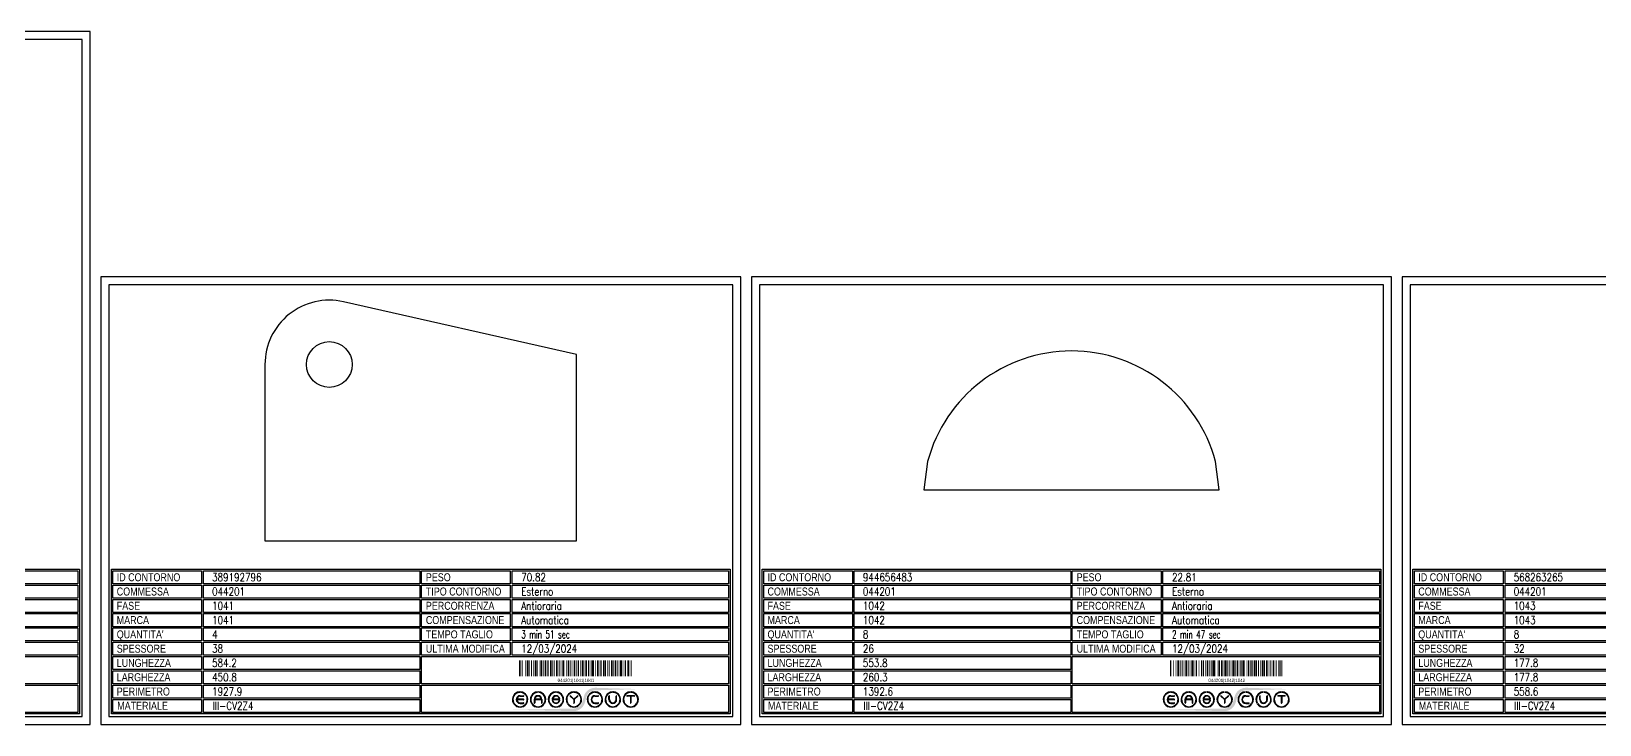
# Model space of a CAD drawing. Header units: millimetres. Extents: x 28039 to 145264, y 9873 to 40131.
# Drawn here: x 36449 to 39389, y 17393 to 18692 of the extents above; entities that cross this region are included whole.
import ezdxf
from ezdxf.enums import TextEntityAlignment as Align

# ---------------------------------------------------------------- set-up
doc = ezdxf.new("R2010")
doc.units = ezdxf.units.MM
doc.styles.add('EasyCutStyle', font='romans.shx', dxfattribs={"width": 0.8})
doc.styles.add('EasyCutStyle1', font='arial.ttf', dxfattribs={"width": 0.8})

# ---------------------------------------------------------------- blocks, each defined once
blk = doc.blocks.new('*U174')
at = {"color": 5}
blk.add_lwpolyline([(0, 0), (1200, 0), (1200, 1299), (0, 1299)], close=True, dxfattribs=at)
at = {"color": 7}
blk.add_lwpolyline([(15, 15), (1185, 15), (1185, 1284), (15, 1284)], close=True, dxfattribs=at)
at = {"color": 253}
blk.add_lwpolyline([(20, 291), (1180, 291), (1180, 20), (20, 20)], close=True, dxfattribs=at)
at = {"color": 2}
for points in [[(23, 288.1), (189.3, 288.1), (189.3, 263.7), (23, 263.7)], [(23, 288.1), (189.3, 288.1), (189.3, 263.7), (23, 263.7)], [(601.5, 288.1), (767.9, 288.1), (767.9, 263.7), (601.5, 263.7)], [(23, 261.4), (189.3, 261.4), (189.3, 237), (23, 237)], [(601.5, 261.4), (767.9, 261.4), (767.9, 237), (601.5, 237)], [(23, 234.6), (189.3, 234.6), (189.3, 210.2), (23, 210.2)], [(23, 207.9), (189.3, 207.9), (189.3, 183.4), (23, 183.4)], [(601.5, 234.6), (767.9, 234.6), (767.9, 210.2), (601.5, 210.2)], [(601.5, 207.9), (767.9, 207.9), (767.9, 183.4), (601.5, 183.4)], [(23, 181.1), (189.3, 181.1), (189.3, 156.7), (23, 156.7)], [(601.5, 181.1), (767.9, 181.1), (767.9, 156.7), (601.5, 156.7)], [(23, 154.3), (189.3, 154.3), (189.3, 129.9), (23, 129.9)], [(601.5, 154.3), (767.9, 154.3), (767.9, 129.9), (601.5, 129.9)], [(23, 127.6), (189.3, 127.6), (189.3, 103.1), (23, 103.1)], [(23, 100.8), (189.3, 100.8), (189.3, 76.4), (23, 76.4)], [(23, 74), (189.3, 74), (189.3, 49.6), (23, 49.6)], [(23, 47.3), (189.3, 47.3), (189.3, 22.9), (23, 22.9)]]:
    blk.add_lwpolyline(points, close=True, dxfattribs=at)
at = {"color": 1}
for points in [[(192.7, 288.1), (598.5, 288.1), (598.5, 263.7), (192.7, 263.7)], [(771.3, 288.1), (1177.2, 288.1), (1177.2, 263.7), (771.3, 263.7)], [(192.7, 261.4), (598.5, 261.4), (598.5, 237), (192.7, 237)], [(771.3, 261.4), (1177.2, 261.4), (1177.2, 237), (771.3, 237)], [(192.7, 234.6), (598.5, 234.6), (598.5, 210.2), (192.7, 210.2)], [(192.7, 207.9), (598.5, 207.9), (598.5, 183.4), (192.7, 183.4)], [(771.3, 234.6), (1177.2, 234.6), (1177.2, 210.2), (771.3, 210.2)], [(771.3, 207.9), (1177.2, 207.9), (1177.2, 183.4), (771.3, 183.4)], [(192.7, 181.1), (598.5, 181.1), (598.5, 156.7), (192.7, 156.7)], [(771.3, 181.1), (1177.2, 181.1), (1177.2, 156.7), (771.3, 156.7)], [(192.7, 154.3), (598.5, 154.3), (598.5, 129.9), (192.7, 129.9)], [(771.3, 154.3), (1177.2, 154.3), (1177.2, 129.9), (771.3, 129.9)], [(192.7, 127.6), (598.5, 127.6), (598.5, 103.1), (192.7, 103.1)], [(601.5, 127.6), (1177.2, 127.6), (1177.2, 76.4), (601.5, 76.4)], [(192.7, 100.8), (598.5, 100.8), (598.5, 76.4), (192.7, 76.4)], [(192.7, 74), (598.5, 74), (598.5, 49.6), (192.7, 49.6)], [(601.5, 74), (1177.2, 74), (1177.2, 22.9), (601.5, 22.9)], [(192.7, 47.3), (598.5, 47.3), (598.5, 22.9), (192.7, 22.9)]]:
    blk.add_lwpolyline(points, close=True, dxfattribs=at)
at = {"color": 161, "style": 'EasyCutStyle1', "width": 0.8}
for s, p in [('ID CONTORNO', (30.1, 268.6)), ('PESO', (609.6, 268.6)), ('COMMESSA', (30.1, 241.9)), ('TIPO CONTORNO', (609.6, 241.9)), ('FASE', (30.1, 215.1)), ('PERCORRENZA', (609.6, 215.1)), ("QUANTITA'", (30.1, 161.6)), ('MARCA', (30.1, 188.4)), ('TEMPO TAGLIO', (609.6, 161.6)), ('COMPENSAZIONE', (609.6, 188.4)), ('SPESSORE', (30.1, 134.8)), ('ULTIMA MODIFICA', (609.6, 134.8)), ('LUNGHEZZA', (30.1, 108.1)), ('LARGHEZZA', (30.1, 81.3)), ('PERIMETRO', (30.1, 54.5)), ('MATERIALE', (31, 27.8))]:
    blk.add_text(s, height=15, dxfattribs=at).set_placement(p)
at = {"style": 'EasyCutStyle'}
for tag, p, width in [('IDSHAPE', (208.9, 268.6), 0.8), ('WEIGTHSHAPE', (788.4, 268.6), 0.8), ('ORDERSHAPE', (208.9, 241.9), 0.8), ('TYPESHAPE', (788.4, 241.9), 0.8), ('PHASESHAPE', (208.9, 215.1), 0.8), ('JOUSHAPE', (788.4, 215.1), 0.8), ('QTASHAPE', (208.9, 161.6), 0.8), ('MKSHAPE', (208.9, 188.4), 0.8), ('TIMECUTSHAPE', (788.4, 161.6), 0.65), ('COMPSHAPE', (788.4, 188.4), 0.8), ('TKSHAPE', (208.9, 134.8), 0.8), ('LASTMODIFYSHAPE', (788.4, 134.8), 0.8), ('LENGTHSHAPE', (208.9, 108.1), 0.8), ('HEIGHTSHAPE', (208.9, 81.3), 0.8), ('PERIMETERSHAPE', (208.9, 54.5), 0.8), ('MATSHAPE', (209.8, 27.8), 0.8)]:
    blk.add_attdef(tag, p, '', height=15, dxfattribs=dict(at, width=width))
blk = doc.blocks.new('*U4')
at = {"color": 5}
blk.add_lwpolyline([(0, 0), (1200, 0), (1200, 839), (0, 839)], close=True, dxfattribs=at)
at = {"color": 7}
blk.add_lwpolyline([(15, 15), (1185, 15), (1185, 824), (15, 824)], close=True, dxfattribs=at)
at = {"color": 253}
blk.add_lwpolyline([(20, 291), (1180, 291), (1180, 20), (20, 20)], close=True, dxfattribs=at)
at = {"color": 2}
for points in [[(23, 288.1), (189.3, 288.1), (189.3, 263.7), (23, 263.7)], [(23, 288.1), (189.3, 288.1), (189.3, 263.7), (23, 263.7)], [(601.5, 288.1), (767.9, 288.1), (767.9, 263.7), (601.5, 263.7)], [(23, 261.4), (189.3, 261.4), (189.3, 237), (23, 237)], [(601.5, 261.4), (767.9, 261.4), (767.9, 237), (601.5, 237)], [(23, 234.6), (189.3, 234.6), (189.3, 210.2), (23, 210.2)], [(23, 207.9), (189.3, 207.9), (189.3, 183.4), (23, 183.4)], [(601.5, 234.6), (767.9, 234.6), (767.9, 210.2), (601.5, 210.2)], [(601.5, 207.9), (767.9, 207.9), (767.9, 183.4), (601.5, 183.4)], [(23, 181.1), (189.3, 181.1), (189.3, 156.7), (23, 156.7)], [(601.5, 181.1), (767.9, 181.1), (767.9, 156.7), (601.5, 156.7)], [(23, 154.3), (189.3, 154.3), (189.3, 129.9), (23, 129.9)], [(601.5, 154.3), (767.9, 154.3), (767.9, 129.9), (601.5, 129.9)], [(23, 127.6), (189.3, 127.6), (189.3, 103.1), (23, 103.1)], [(23, 100.8), (189.3, 100.8), (189.3, 76.4), (23, 76.4)], [(23, 74), (189.3, 74), (189.3, 49.6), (23, 49.6)], [(23, 47.3), (189.3, 47.3), (189.3, 22.9), (23, 22.9)]]:
    blk.add_lwpolyline(points, close=True, dxfattribs=at)
at = {"color": 1}
for points in [[(192.7, 288.1), (598.5, 288.1), (598.5, 263.7), (192.7, 263.7)], [(771.3, 288.1), (1177.2, 288.1), (1177.2, 263.7), (771.3, 263.7)], [(192.7, 261.4), (598.5, 261.4), (598.5, 237), (192.7, 237)], [(771.3, 261.4), (1177.2, 261.4), (1177.2, 237), (771.3, 237)], [(192.7, 234.6), (598.5, 234.6), (598.5, 210.2), (192.7, 210.2)], [(192.7, 207.9), (598.5, 207.9), (598.5, 183.4), (192.7, 183.4)], [(771.3, 234.6), (1177.2, 234.6), (1177.2, 210.2), (771.3, 210.2)], [(771.3, 207.9), (1177.2, 207.9), (1177.2, 183.4), (771.3, 183.4)], [(192.7, 181.1), (598.5, 181.1), (598.5, 156.7), (192.7, 156.7)], [(771.3, 181.1), (1177.2, 181.1), (1177.2, 156.7), (771.3, 156.7)], [(192.7, 154.3), (598.5, 154.3), (598.5, 129.9), (192.7, 129.9)], [(771.3, 154.3), (1177.2, 154.3), (1177.2, 129.9), (771.3, 129.9)], [(192.7, 127.6), (598.5, 127.6), (598.5, 103.1), (192.7, 103.1)], [(601.5, 127.6), (1177.2, 127.6), (1177.2, 76.4), (601.5, 76.4)], [(192.7, 100.8), (598.5, 100.8), (598.5, 76.4), (192.7, 76.4)], [(192.7, 74), (598.5, 74), (598.5, 49.6), (192.7, 49.6)], [(601.5, 74), (1177.2, 74), (1177.2, 22.9), (601.5, 22.9)], [(192.7, 47.3), (598.5, 47.3), (598.5, 22.9), (192.7, 22.9)]]:
    blk.add_lwpolyline(points, close=True, dxfattribs=at)
at = {"color": 161, "style": 'EasyCutStyle1', "width": 0.8}
for s, p in [('ID CONTORNO', (30.1, 268.6)), ('PESO', (609.6, 268.6)), ('COMMESSA', (30.1, 241.9)), ('TIPO CONTORNO', (609.6, 241.9)), ('FASE', (30.1, 215.1)), ('PERCORRENZA', (609.6, 215.1)), ("QUANTITA'", (30.1, 161.6)), ('MARCA', (30.1, 188.4)), ('TEMPO TAGLIO', (609.6, 161.6)), ('COMPENSAZIONE', (609.6, 188.4)), ('SPESSORE', (30.1, 134.8)), ('ULTIMA MODIFICA', (609.6, 134.8)), ('LUNGHEZZA', (30.1, 108.1)), ('LARGHEZZA', (30.1, 81.3)), ('PERIMETRO', (30.1, 54.5)), ('MATERIALE', (31, 27.8))]:
    blk.add_text(s, height=15, dxfattribs=at).set_placement(p)
at = {"style": 'EasyCutStyle'}
for tag, p, width in [('IDSHAPE', (208.9, 268.6), 0.8), ('WEIGTHSHAPE', (788.4, 268.6), 0.8), ('ORDERSHAPE', (208.9, 241.9), 0.8), ('TYPESHAPE', (788.4, 241.9), 0.8), ('PHASESHAPE', (208.9, 215.1), 0.8), ('JOUSHAPE', (788.4, 215.1), 0.8), ('QTASHAPE', (208.9, 161.6), 0.8), ('MKSHAPE', (208.9, 188.4), 0.8), ('TIMECUTSHAPE', (788.4, 161.6), 0.65), ('COMPSHAPE', (788.4, 188.4), 0.8), ('TKSHAPE', (208.9, 134.8), 0.8), ('LASTMODIFYSHAPE', (788.4, 134.8), 0.8), ('LENGTHSHAPE', (208.9, 108.1), 0.8), ('HEIGHTSHAPE', (208.9, 81.3), 0.8), ('PERIMETERSHAPE', (208.9, 54.5), 0.8), ('MATSHAPE', (209.8, 27.8), 0.8)]:
    blk.add_attdef(tag, p, '', height=15, dxfattribs=dict(at, width=width))
blk = doc.blocks.new('Logo')
h = blk.add_hatch(color=256)
h.set_gradient(color1=(255, 0, 0), color2=(255, 255, 0), tint=1)
h.paths.add_polyline_path([(20.5, 4.4, -0.339454), (37.1, 17.2), (118.6, 19.6), (37.1, 22, 0.339454), (15.8, 5.7), (13.2, -4.2, -0.339454), (-3.4, -16.9), (-118.2, -19.3), (-3.4, -21.7, 0.339454), (17.8, -5.4)])
for color, points in [(140, [(-115.9, -5.7, -1), (-116.7, -6.1, -0.520567), (-104.9, 14.3, -1), (-104.9, 13.5, 0.520567)]), (256, [(-97.3, 0.4), (-110, 0.4, -0.394366), (-103.7, 6.3), (-97.3, 6.3, 1), (-97.3, 7.2), (-103.7, 7.2, 1), (-103.7, -7.2), (-97.3, -7.2, 1), (-97.3, -6.3), (-103.7, -6.3, -0.394366), (-110, -0.4), (-97.3, -0.4, 1)]), (140, [(-91.4, -5.7, 1), (-90.6, -6.1, 0.520567), (-102.4, 14.3, 0.916853), (-102.6, 13.5, 0.043377), (-102.5, 13.5, -0.520567)]), (140, [(-82.3, -5.7, -1), (-83.1, -6.1, -0.520567), (-71.3, 14.3, -1), (-71.3, 13.5, 0.520567)]), (140, [(-57.8, -5.7, 1), (-57, -6.1, 0.520567), (-68.8, 14.3, 1), (-68.9, 13.5, -0.520567)]), (140, [(-48.7, -5.7, -1), (-49.5, -6.1, -0.520567), (-37.7, 14.3, -1), (-37.7, 13.5, 0.520567)]), (256, [(-31.2, -0.4, -0.486114), (-30.3, -1.5, -0.776377), (-42.6, -1.6, 1), (-43.4, -1.9, 0.776377), (-29.5, -1.7, 0.486114), (-31.2, 0.4), (-41.8, 0.4, -0.486114), (-42.6, 1.5, -0.776377), (-30.4, 1.6, 1), (-29.5, 1.9, 0.776377), (-43.5, 1.7, 0.486114), (-41.8, -0.4)]), (140, [(-24.2, -5.7, 1), (-23.4, -6.1, 0.520567), (-35.2, 14.3, 1), (-35.3, 13.5, -0.520567)]), (140, [(-15.1, -5.7, -1), (-15.9, -6.1, -0.520567), (-4.1, 14.3, -1), (-4.1, 13.5, 0.520567)]), (256, [(-9.3, 7.1, 1), (-10, 6.5), (-3.3, -0.2), (-3.3, -6.3, 1), (-2.4, -6.3), (-2.4, -0.2), (4.2, 6.5, 1), (3.6, 7.1), (-2.9, 0.6)]), (140, [(9.4, -5.7, 1), (10.2, -6.1, 0.520567), (-1.6, 14.3, 1), (-1.7, 13.5, -0.520567)]), (140, [(24.2, -5.7, -1), (23.4, -6.1, -0.520567), (35.2, 14.3, -1), (35.3, 13.5, 0.520567)]), (256, [(36.5, -7.2), (42.8, -7.2, 1), (42.8, -6.3), (36.5, -6.3, -1), (36.5, 6.3), (42.8, 6.3, 1), (42.8, 7.2), (36.5, 7.2, 1)]), (140, [(48.7, -5.7, 1), (49.5, -6.1, 0.520567), (37.7, 14.3, 1), (37.7, 13.5, -0.520567)]), (140, [(57.8, -5.7, -1), (57, -6.1, -0.520567), (68.8, 14.3, -1), (68.9, 13.5, 0.520567)]), (256, [(63.7, 0), (63.7, 6.3, 1), (62.9, 6.3), (62.9, 0, 1), (77.3, 0), (77.3, 6.3, 1), (76.4, 6.3), (76.4, 0, -1)]), (140, [(82.3, -5.7, 1), (83.1, -6.1, 0.520567), (71.3, 14.3, 1), (71.3, 13.5, -0.520567)]), (140, [(91.4, -5.7, -1), (90.6, -6.1, -0.520567), (102.4, 14.3, -1), (102.5, 13.5, 0.520567)]), (256, [(96.9, 7.2, 1), (96.9, 6.3), (103.2, 6.3), (103.2, -6.3, 1), (104.1, -6.3), (104.1, 6.3), (110.4, 6.3, 1), (110.4, 7.2)]), (140, [(115.9, -5.7, 1), (116.7, -6.1, 0.520567), (104.9, 14.3, 1), (104.9, 13.5, -0.520567)]), (140, [(-91.9, -8.3, 1), (-92.6, -7.8, -0.520567), (-114.8, -7.8, 1), (-115.5, -8.3, 0.520567)]), (140, [(-58.3, -8.3, 1), (-59, -7.8, -0.520567), (-81.2, -7.8, 1), (-81.9, -8.3, 0.520567)]), (140, [(-24.7, -8.3, 1), (-25.4, -7.8, -0.520567), (-47.6, -7.8, 1), (-48.3, -8.3, 0.520567)]), (140, [(8.9, -8.3, 1), (8.2, -7.8, -0.520567), (-14, -7.8, 1), (-14.7, -8.3, 0.520567)]), (140, [(48.3, -8.3, 1), (47.6, -7.8, -0.520567), (25.4, -7.8, 1), (24.7, -8.3, 0.520567)]), (140, [(81.9, -8.3, 1), (81.2, -7.8, -0.520567), (59, -7.8, 1), (58.3, -8.3, 0.520567)]), (140, [(115.5, -8.3, 1), (114.8, -7.8, -0.520567), (92.6, -7.8, 1), (91.9, -8.3, 0.520567)])]:
    blk.add_hatch(color=color).paths.add_polyline_path(points)
h = blk.add_hatch(color=256)
h.paths.add_polyline_path([(-63.7, -0.4), (-63.7, -6.3, 1), (-62.9, -6.3), (-62.9, 0, 1), (-77.3, 0), (-77.3, -6.3, 1), (-76.4, -6.3), (-76.4, -0.4)])
h.paths.add_polyline_path([(-76.4, 0.4, -0.933992), (-63.8, 0.4)], flags=16)
for p, q in [((-97.3, 0.4), (-110, 0.4)), ((-103.7, 7.2), (-97.3, 7.2)), ((-103.7, 6.3), (-97.3, 6.3)), ((-77.3, 0), (-77.3, -6.3)), ((-63.8, 0.4), (-76.4, 0.4)), ((-62.9, 0), (-62.9, -6.3)), ((-31.2, 0.4), (-41.8, 0.4)), ((-3.3, -0.2), (-10, 6.5)), ((-2.9, 0.6), (-9.3, 7.1)), ((-2.9, 0.6), (3.6, 7.1)), ((-2.4, -0.2), (4.2, 6.5)), ((36.5, 7.2), (42.8, 7.2)), ((36.5, 6.3), (42.8, 6.3)), ((62.9, 0), (62.9, 6.3)), ((63.7, 0), (63.7, 6.3)), ((76.4, 0), (76.4, 6.3)), ((77.3, 0), (77.3, 6.3)), ((110.4, 7.2), (96.9, 7.2)), ((103.2, 6.3), (96.9, 6.3)), ((103.2, 6.3), (103.2, -6.3)), ((104.1, 6.3), (104.1, -6.3)), ((110.4, 6.3), (104.1, 6.3)), ((-97.3, -0.4), (-110, -0.4)), ((-103.7, -6.3), (-97.3, -6.3)), ((-103.7, -7.2), (-97.3, -7.2)), ((-76.4, -0.4), (-76.4, -6.3)), ((-63.7, -0.4), (-76.4, -0.4)), ((-63.7, -0.4), (-63.7, -6.3)), ((-31.2, -0.4), (-41.8, -0.4)), ((-3.3, -0.2), (-3.3, -6.3)), ((-2.4, -0.2), (-2.4, -6.3)), ((36.5, -6.3), (42.8, -6.3)), ((36.5, -7.2), (42.8, -7.2))]:
    blk.add_line(p, q)
at = {"color": 140}
for centre, radius, start, end in [((-103.7, 0), 14.4, 95, 205), ((-103.7, 0), 13.5, 95, 205), ((-104.9, 13.9), 0.432, 275, 95), ((-102.5, 13.9), 0.432, 85, 265), ((-103.7, 0), 13.5, 335, 85), ((-103.7, 0), 14.4, 335, 85), ((-70.1, 0), 14.4, 95, 205), ((-70.1, 0), 13.5, 95, 205), ((-71.3, 13.9), 0.432, 275, 95), ((-68.9, 13.9), 0.432, 85, 265), ((-70.1, 0), 13.5, 335, 85), ((-70.1, 0), 14.4, 335, 85), ((-36.5, 0), 14.4, 95, 205), ((-36.5, 0), 13.5, 95, 205), ((-37.7, 13.9), 0.432, 275, 95), ((-35.3, 13.9), 0.432, 85, 265), ((-36.5, 0), 13.5, 335, 85), ((-36.5, 0), 14.4, 335, 85), ((-2.9, 0), 14.4, 95, 205), ((-2.9, 0), 13.5, 95, 205), ((-4.1, 13.9), 0.432, 275, 95), ((-1.7, 13.9), 0.432, 85, 265), ((-2.9, 0), 13.5, 335, 85), ((-2.9, 0), 14.4, 335, 85), ((36.5, 0), 14.4, 95, 205), ((36.5, 0), 13.5, 95, 205), ((35.3, 13.9), 0.432, 275, 95), ((37.7, 13.9), 0.432, 85, 265), ((36.5, 0), 14.4, 335, 85), ((36.5, 0), 13.5, 335, 85), ((70.1, 0), 14.4, 95, 205), ((70.1, 0), 13.5, 95, 205), ((68.9, 13.9), 0.432, 275, 95), ((71.3, 13.9), 0.432, 85, 265), ((70.1, 0), 14.4, 335, 85), ((70.1, 0), 13.5, 335, 85), ((103.7, 0), 14.4, 95, 205), ((103.7, 0), 13.5, 95, 205), ((102.5, 13.9), 0.432, 275, 95), ((104.9, 13.9), 0.432, 85, 265), ((103.7, 0), 14.4, 335, 85), ((103.7, 0), 13.5, 335, 85), ((-116.3, -5.9), 0.432, 205, 25), ((-115.1, -8), 0.432, 35, 215), ((-103.7, 0), 14.4, 215, 325), ((-103.7, 0), 13.5, 215, 325), ((-92.2, -8), 0.432, 325, 145), ((-91, -5.9), 0.432, 155, 335), ((-82.7, -5.9), 0.432, 205, 25), ((-81.5, -8), 0.432, 35, 215), ((-70.1, 0), 14.4, 215, 325), ((-70.1, 0), 13.5, 215, 325), ((-58.6, -8), 0.432, 325, 145), ((-57.4, -5.9), 0.432, 155, 335), ((-49.1, -5.9), 0.432, 205, 25), ((-47.9, -8), 0.432, 35, 215), ((-36.5, 0), 14.4, 215, 325), ((-36.5, 0), 13.5, 215, 325), ((-25, -8), 0.432, 325, 145), ((-23.8, -5.9), 0.432, 155, 335), ((-15.5, -5.9), 0.432, 205, 25), ((-14.3, -8), 0.432, 35, 215), ((-2.9, 0), 14.4, 215, 325), ((-2.9, 0), 13.5, 215, 325), ((8.6, -8), 0.432, 325, 145), ((9.8, -5.9), 0.432, 155, 335), ((23.8, -5.9), 0.432, 205, 25), ((25, -8), 0.432, 35, 215), ((36.5, 0), 14.4, 215, 325), ((36.5, 0), 13.5, 215, 325), ((47.9, -8), 0.432, 325, 145), ((49.1, -5.9), 0.432, 155, 335), ((57.4, -5.9), 0.432, 205, 25), ((58.6, -8), 0.432, 35, 215), ((70.1, 0), 14.4, 215, 325), ((70.1, 0), 13.5, 215, 325), ((81.5, -8), 0.432, 325, 145), ((82.7, -5.9), 0.432, 155, 335), ((91, -5.9), 0.432, 205, 25), ((92.2, -8), 0.432, 35, 215), ((103.7, 0), 14.4, 215, 325), ((103.7, 0), 13.5, 215, 325), ((115.1, -8), 0.432, 325, 145), ((116.3, -5.9), 0.432, 155, 335)]:
    blk.add_arc(centre, radius, start, end, dxfattribs=at)
for centre, radius, start, end in [((-103.7, 0), 7.2, 90, 270), ((-103.7, 0), 6.34, 90, 176.0904), ((-97.3, 6.8), 0.432, 270, 90), ((-97.3, 0), 0.432, 270, 90), ((-70.1, 0), 7.2, 0, 180), ((-70.1, 0), 6.34, 3.9096, 176.0904), ((-36.5, 0), 7.2, 15, 166.2998), ((-41.8, 1.3), 1.73, 166.2998, 270), ((-41.8, 1.3), 0.864, 166.2998, 270), ((-36.5, 0), 6.34, 15, 166.2998), ((-31.2, -1.3), 1.73, 346.2998, 90), ((-29.9, 1.8), 0.432, 195, 15), ((-9.6, 6.8), 0.432, 45, 225), ((3.9, 6.8), 0.432, 315, 135), ((36.5, 0), 7.2, 90, 270), ((36.5, 0), 6.34, 90, 270), ((42.8, 6.8), 0.432, 270, 90), ((63.3, 6.3), 0.432, 0, 180), ((70.1, 0), 7.2, 180, 0), ((70.1, 0), 6.34, 180, 0), ((76.8, 6.3), 0.432, 0, 180), ((96.9, 6.8), 0.432, 90, 270), ((110.4, 6.8), 0.432, 270, 90), ((-103.7, 0), 6.34, 183.9096, 270), ((-97.3, -6.8), 0.432, 270, 90), ((-76.8, -6.3), 0.432, 180, 0), ((-63.3, -6.3), 0.432, 180, 0), ((-43, -1.8), 0.432, 15, 195), ((-36.5, 0), 7.2, 195, 346.2998), ((-36.5, 0), 6.34, 195, 346.2998), ((-31.2, -1.3), 0.864, 346.2998, 90), ((-2.9, -6.3), 0.432, 180, 0), ((42.8, -6.8), 0.432, 270, 90), ((103.7, -6.3), 0.432, 180, 0)]:
    blk.add_arc(centre, radius, start, end)
blk = doc.blocks.new('BARCODE128_389192796', base_point=(37468.8, 17473.4))
at = {"linetype": 'Continuous'}
for points, const_width in [([(37469.8, 17473.4), (37469.8, 17503.4)], 2), ([(37472.3, 17473.4), (37472.3, 17503.4)], 1), ([(37475.3, 17473.4), (37475.3, 17503.4)], 1), ([(37480.3, 17473.4), (37480.3, 17503.4)], 1), ([(37484.3, 17473.4), (37484.3, 17503.4)], 3), ([(37487.8, 17473.4), (37487.8, 17503.4)], 2), ([(37491.8, 17473.4), (37491.8, 17503.4)], 2), ([(37495.3, 17473.4), (37495.3, 17503.4)], 1), ([(37499.3, 17473.4), (37499.3, 17503.4)], 3), ([(37502.8, 17473.4), (37502.8, 17503.4)], 2), ([(37506.3, 17473.4), (37506.3, 17503.4)], 1), ([(37510.3, 17473.4), (37510.3, 17503.4)], 3), ([(37513.8, 17473.4), (37513.8, 17503.4)], 2), ([(37518.3, 17473.4), (37518.3, 17503.4)], 3), ([(37522.3, 17473.4), (37522.3, 17503.4)], 1), ([(37524.3, 17473.4), (37524.3, 17503.4)], 1), ([(37528.3, 17473.4), (37528.3, 17503.4)], 3), ([(37531.8, 17473.4), (37531.8, 17503.4)], 2), ([(37535.3, 17473.4), (37535.3, 17503.4)], 1), ([(37539.3, 17473.4), (37539.3, 17503.4)], 3), ([(37543.8, 17473.4), (37543.8, 17503.4)], 2), ([(37546.3, 17473.4), (37546.3, 17503.4)], 1), ([(37548.3, 17473.4), (37548.3, 17503.4)], 1), ([(37551.8, 17473.4), (37551.8, 17503.4)], 4), ([(37557.3, 17473.4), (37557.3, 17503.4)], 1), ([(37561.3, 17473.4), (37561.3, 17503.4)], 3), ([(37565.8, 17473.4), (37565.8, 17503.4)], 2), ([(37568.3, 17473.4), (37568.3, 17503.4)], 1), ([(37572.3, 17473.4), (37572.3, 17503.4)], 3), ([(37575.8, 17473.4), (37575.8, 17503.4)], 2), ([(37579.8, 17473.4), (37579.8, 17503.4)], 2), ([(37583.3, 17473.4), (37583.3, 17503.4)], 1), ([(37587.3, 17473.4), (37587.3, 17503.4)], 3), ([(37590.3, 17473.4), (37590.3, 17503.4)], 1), ([(37594.3, 17473.4), (37594.3, 17503.4)], 3), ([(37598.8, 17473.4), (37598.8, 17503.4)], 2), ([(37601.3, 17473.4), (37601.3, 17503.4)], 1), ([(37603.3, 17473.4), (37603.3, 17503.4)], 1), ([(37606.8, 17473.4), (37606.8, 17503.4)], 4), ([(37612.3, 17473.4), (37612.3, 17503.4)], 1), ([(37616.3, 17473.4), (37616.3, 17503.4)], 3), ([(37620.8, 17473.4), (37620.8, 17503.4)], 2), ([(37623.3, 17473.4), (37623.3, 17503.4)], 1), ([(37627.3, 17473.4), (37627.3, 17503.4)], 3), ([(37630.8, 17473.4), (37630.8, 17503.4)], 2), ([(37634.8, 17473.4), (37634.8, 17503.4)], 2), ([(37638.3, 17473.4), (37638.3, 17503.4)], 1), ([(37642.3, 17473.4), (37642.3, 17503.4)], 3), ([(37645.3, 17473.4), (37645.3, 17503.4)], 1), ([(37649.3, 17473.4), (37649.3, 17503.4)], 3), ([(37653.8, 17473.4), (37653.8, 17503.4)], 2), ([(37656.3, 17473.4), (37656.3, 17503.4)], 1), ([(37659.8, 17473.4), (37659.8, 17503.4)], 4), ([(37663.3, 17473.4), (37663.3, 17503.4)], 1), ([(37667.8, 17473.4), (37667.8, 17503.4)], 2), ([(37673.3, 17473.4), (37673.3, 17503.4)], 3), ([(37676.3, 17473.4), (37676.3, 17503.4)], 1), ([(37678.8, 17473.4), (37678.8, 17503.4)], 2)]:
    blk.add_lwpolyline(points, dxfattribs=dict(at, const_width=const_width))
blk.add_text('044201|1041|1041', height=6).set_placement((37575.3, 17462.9), align=Align.CENTER)
blk = doc.blocks.new('BARCODE128_944656483', base_point=(38688.8, 17473.4))
at = {"linetype": 'Continuous'}
for points, const_width in [([(38689.8, 17473.4), (38689.8, 17503.4)], 2), ([(38692.3, 17473.4), (38692.3, 17503.4)], 1), ([(38695.3, 17473.4), (38695.3, 17503.4)], 1), ([(38700.3, 17473.4), (38700.3, 17503.4)], 1), ([(38704.3, 17473.4), (38704.3, 17503.4)], 3), ([(38707.8, 17473.4), (38707.8, 17503.4)], 2), ([(38711.8, 17473.4), (38711.8, 17503.4)], 2), ([(38715.3, 17473.4), (38715.3, 17503.4)], 1), ([(38719.3, 17473.4), (38719.3, 17503.4)], 3), ([(38722.8, 17473.4), (38722.8, 17503.4)], 2), ([(38726.3, 17473.4), (38726.3, 17503.4)], 1), ([(38730.3, 17473.4), (38730.3, 17503.4)], 3), ([(38733.8, 17473.4), (38733.8, 17503.4)], 2), ([(38738.3, 17473.4), (38738.3, 17503.4)], 3), ([(38742.3, 17473.4), (38742.3, 17503.4)], 1), ([(38744.3, 17473.4), (38744.3, 17503.4)], 1), ([(38748.3, 17473.4), (38748.3, 17503.4)], 3), ([(38751.8, 17473.4), (38751.8, 17503.4)], 2), ([(38755.3, 17473.4), (38755.3, 17503.4)], 1), ([(38759.3, 17473.4), (38759.3, 17503.4)], 3), ([(38763.8, 17473.4), (38763.8, 17503.4)], 2), ([(38766.3, 17473.4), (38766.3, 17503.4)], 1), ([(38768.3, 17473.4), (38768.3, 17503.4)], 1), ([(38771.8, 17473.4), (38771.8, 17503.4)], 4), ([(38777.3, 17473.4), (38777.3, 17503.4)], 1), ([(38781.3, 17473.4), (38781.3, 17503.4)], 3), ([(38785.8, 17473.4), (38785.8, 17503.4)], 2), ([(38788.3, 17473.4), (38788.3, 17503.4)], 1), ([(38792.3, 17473.4), (38792.3, 17503.4)], 3), ([(38795.8, 17473.4), (38795.8, 17503.4)], 2), ([(38799.8, 17473.4), (38799.8, 17503.4)], 2), ([(38803.3, 17473.4), (38803.3, 17503.4)], 1), ([(38807.3, 17473.4), (38807.3, 17503.4)], 3), ([(38810.8, 17473.4), (38810.8, 17503.4)], 2), ([(38815.3, 17473.4), (38815.3, 17503.4)], 3), ([(38819.3, 17473.4), (38819.3, 17503.4)], 1), ([(38821.3, 17473.4), (38821.3, 17503.4)], 1), ([(38823.3, 17473.4), (38823.3, 17503.4)], 1), ([(38826.8, 17473.4), (38826.8, 17503.4)], 4), ([(38832.3, 17473.4), (38832.3, 17503.4)], 1), ([(38836.3, 17473.4), (38836.3, 17503.4)], 3), ([(38840.8, 17473.4), (38840.8, 17503.4)], 2), ([(38843.3, 17473.4), (38843.3, 17503.4)], 1), ([(38847.3, 17473.4), (38847.3, 17503.4)], 3), ([(38850.8, 17473.4), (38850.8, 17503.4)], 2), ([(38854.8, 17473.4), (38854.8, 17503.4)], 2), ([(38858.3, 17473.4), (38858.3, 17503.4)], 1), ([(38862.3, 17473.4), (38862.3, 17503.4)], 3), ([(38865.8, 17473.4), (38865.8, 17503.4)], 2), ([(38870.3, 17473.4), (38870.3, 17503.4)], 3), ([(38874.3, 17473.4), (38874.3, 17503.4)], 1), ([(38876.8, 17473.4), (38876.8, 17503.4)], 2), ([(38880.3, 17473.4), (38880.3, 17503.4)], 1), ([(38883.3, 17473.4), (38883.3, 17503.4)], 3), ([(38887.8, 17473.4), (38887.8, 17503.4)], 2), ([(38893.3, 17473.4), (38893.3, 17503.4)], 3), ([(38896.3, 17473.4), (38896.3, 17503.4)], 1), ([(38898.8, 17473.4), (38898.8, 17503.4)], 2)]:
    blk.add_lwpolyline(points, dxfattribs=dict(at, const_width=const_width))
blk.add_text('044201|1042|1042', height=6).set_placement((38795.3, 17462.9), align=Align.CENTER)

msp = doc.modelspace()

# ---------------------------------------------------------------- linework, layer by layer
at = {"color": 2, "elevation": 0}
for points in [[(36886.7, 17737.9), (37470.9, 17737.9), (37470.9, 18087.2), (37034, 18185.8, 0.480791), (36886.7, 18068.1)], [(38122, 17833.2), (38675.7, 17833.2), (38668.7, 17886.5, 0.767118), (38129, 17886.5)]]:
    msp.add_lwpolyline(points, format="xyb", close=True, dxfattribs=at)
at = {"color": 4}
msp.add_circle((37007.4, 18068.1, 0), 42.9, dxfattribs=at)

# ---------------------------------------------------------------- block references
for name, p, values in [('*U174', (35358.8, 17393.4), {'IDSHAPE': '502325380', 'ORDERSHAPE': '044201', 'PHASESHAPE': '1038', 'MKSHAPE': '1038', 'TKSHAPE': '20', 'LENGTHSHAPE': '877.8', 'HEIGHTSHAPE': '863.6', 'MATSHAPE': 'III-CV2Z4', 'LASTMODIFYSHAPE': '12/03/2024', 'PERIMETERSHAPE': '3482.7', 'WEIGTHSHAPE': '119.01', 'TYPESHAPE': 'Esterno', 'JOUSHAPE': 'Antioraria', 'COMPSHAPE': 'Automatica', 'TIMECUTSHAPE': '6 min 58 sec', 'QTASHAPE': '8'}), ('*U4', (36578.8, 17393.4), {'IDSHAPE': '389192796', 'ORDERSHAPE': '044201', 'PHASESHAPE': '1041', 'MKSHAPE': '1041', 'TKSHAPE': '38', 'LENGTHSHAPE': '584.2', 'HEIGHTSHAPE': '450.8', 'MATSHAPE': 'III-CV2Z4', 'LASTMODIFYSHAPE': '12/03/2024', 'PERIMETERSHAPE': '1927.9', 'WEIGTHSHAPE': '70.82', 'TYPESHAPE': 'Esterno', 'JOUSHAPE': 'Antioraria', 'COMPSHAPE': 'Automatica', 'TIMECUTSHAPE': '3 min 51 sec', 'QTASHAPE': '4'}), ('*U4', (37798.8, 17393.4), {'IDSHAPE': '944656483', 'ORDERSHAPE': '044201', 'PHASESHAPE': '1042', 'MKSHAPE': '1042', 'TKSHAPE': '26', 'LENGTHSHAPE': '553.8', 'HEIGHTSHAPE': '260.3', 'MATSHAPE': 'III-CV2Z4', 'LASTMODIFYSHAPE': '12/03/2024', 'PERIMETERSHAPE': '1392.6', 'WEIGTHSHAPE': '22.81', 'TYPESHAPE': 'Esterno', 'JOUSHAPE': 'Antioraria', 'COMPSHAPE': 'Automatica', 'TIMECUTSHAPE': '2 min 47 sec', 'QTASHAPE': '8'}), ('*U4', (39018.8, 17393.4), {'IDSHAPE': '568263265', 'ORDERSHAPE': '044201', 'PHASESHAPE': '1043', 'MKSHAPE': '1043', 'TKSHAPE': '32', 'LENGTHSHAPE': '177.8', 'HEIGHTSHAPE': '177.8', 'MATSHAPE': 'III-CV2Z4', 'LASTMODIFYSHAPE': '12/03/2024', 'PERIMETERSHAPE': '558.6', 'WEIGTHSHAPE': '6.24', 'TYPESHAPE': 'Esterno', 'JOUSHAPE': 'Antioraria', 'COMPSHAPE': 'Automatica', 'TIMECUTSHAPE': '1 min 7 sec', 'QTASHAPE': '8'})]:
    msp.add_blockref(name, p).add_auto_attribs(values)
for name, p in [('BARCODE128_389192796', (37363.3, 17483.9)), ('BARCODE128_944656483', (38583.3, 17483.9)), ('Logo', (37468.8, 17440.4)), ('Logo', (38688.8, 17440.4))]:
    msp.add_blockref(name, p)

doc.saveas('drawing.dxf')
